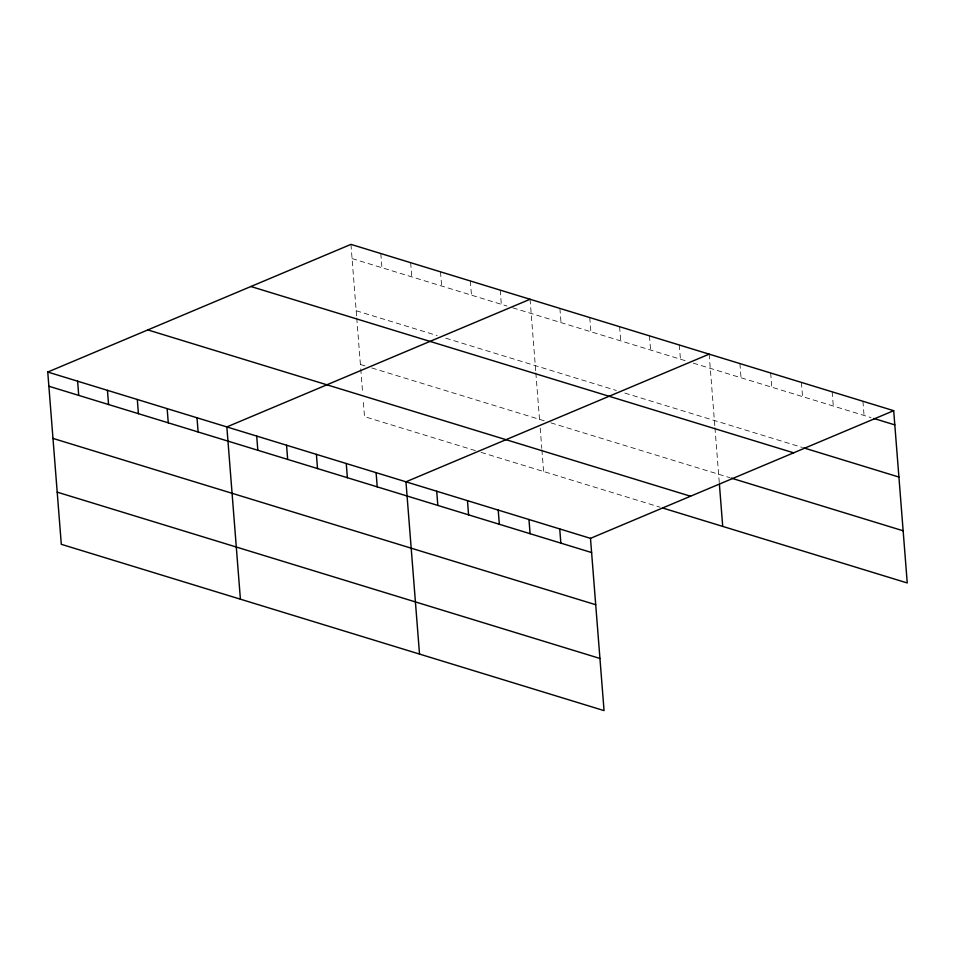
<?xml version="1.0" encoding="UTF-8"?>
<svg xmlns="http://www.w3.org/2000/svg" width="955" height="955" viewBox="0 0 955 955"><rect width="100%" height="100%" fill="white"/><g stroke="black" fill="none" stroke-linecap="round" stroke-linejoin="round"><path stroke-width="0.72" stroke-dasharray="4.78 3.58" d="M352.073 258.578L507.01 306.054M512.692 307.796L686.12 360.942M693.223 363.115L871.044 417.61M356.179 310.745L437.199 335.563M445.734 338.177L616.309 390.452M624.833 393.066L802.451 447.489M360.405 364.488L366.087 366.219M371.782 367.962L545.198 421.107M550.88 422.85L729.799 477.667M475.387 450.617L364.512 416.643L363.139 399.262M481.069 452.36L660.18 507.236M862.938 401.267L864.06 415.461M832.187 391.848L833.297 406.042M801.424 382.418L802.546 396.612M770.673 372.999L771.795 387.193M739.922 363.569L741.032 377.762M709.159 354.15L714.841 426.312M714.961 427.768L719.294 482.944M679.315 345.006L680.426 359.199M649.46 335.85L650.582 350.043M619.616 326.706L620.726 340.899M589.76 317.561L590.882 331.755M559.905 308.417L561.027 322.611M530.061 299.261L535.743 371.435M535.851 372.88L539.742 422.265M540.196 428.055L541.795 448.337M541.903 449.793L543.61 471.531M500.205 290.117L501.327 304.311M470.361 280.973L471.472 295.167M440.506 271.829L441.628 286.023M410.662 262.673L411.772 276.866M380.806 253.529L381.928 267.722M350.951 244.385L356.633 316.547M356.752 318.003L360.632 367.377M360.751 368.833L362.685 393.46"/><path stroke-width="1.43" d="M47.75 372.044L590.488 538.357L604.049 710.615L61.311 544.314L47.75 372.044L350.951 244.385L893.689 410.686L907.25 582.956L663.021 508.108M530.061 299.261L226.848 426.933L240.409 599.191M709.159 354.15L405.959 481.809L419.52 654.068M590.488 538.357L893.689 410.686M873.837 418.457L894.811 424.891M803.859 447.919L898.918 477.046M250.902 286.512L793.641 452.825M731.196 478.097L903.144 530.789M147.81 329.917L690.549 496.23M48.872 386.238L591.611 552.551M52.967 438.405L595.705 604.718M57.205 492.147L599.943 658.461M719.413 484.388L722.72 526.408M559.737 528.927L560.848 543.132M528.975 519.508L530.097 533.702M498.224 510.089L499.334 524.283M467.473 500.659L468.583 514.852M436.71 491.24L437.832 505.434M376.103 472.665L377.225 486.859M346.259 463.521L347.369 477.715M316.403 454.365L317.526 468.571M286.56 445.221L287.67 459.415M256.704 436.077L257.826 450.271M197.005 417.789L198.115 431.982M167.149 408.633L168.271 422.826M137.305 399.488L138.415 413.682M107.449 390.344L108.572 404.538M77.606 381.2L78.716 395.394"/></g></svg>
